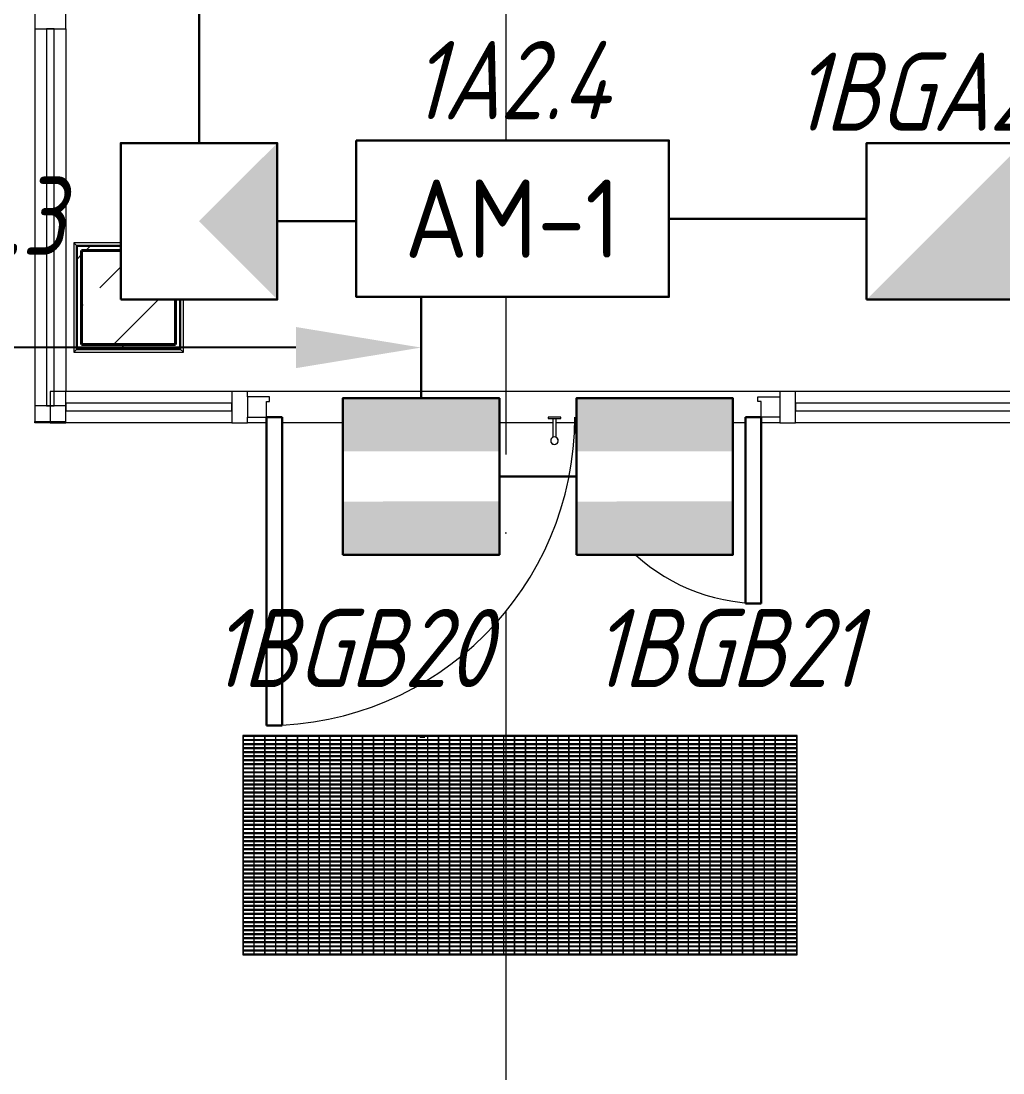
# Model space of a CAD drawing. Header units: millimetres. Extents: x -259793 to 1187961, y -549744 to 43070.
# Drawn here: x -34504 to -31368, y -26772 to -23410 of the extents above; entities that cross this region are included whole.
import ezdxf
from ezdxf import colors
from ezdxf.entities.mleader import LeaderData, LeaderLine
from ezdxf.enums import TextEntityAlignment as Align
from ezdxf.math import Vec2, Vec3

# ---------------------------------------------------------------- set-up
doc = ezdxf.new("R2010")
doc.units = ezdxf.units.MM
for name, pattern in [('ADSK_Линия сетки', [25, 20, -2.5, 0, -2.5]), ('ADSK_Невидимые', [5, 3, -2]), ('штриховаяX2', [1.5, 1, -0.5])]:
    doc.linetypes.add(name, pattern=pattern)
for name, color, linetype, lineweight in [('RC-Выноски', 7, 'Continuous', 0), ('RC-Извещатели_охранные', 5, 'Continuous', 30), ('RC-Прочее_оборудование', 5, 'Continuous', 30), ('Витраж', 7, 'Continuous', 9), ('Двери', 252, 'Continuous', 9), ('Лестницы', 252, 'Continuous', 9), ('Линии', 7, 'Continuous', 9), ('лс', 5, 'Continuous', 30), ('Несущие колонны', 252, 'Continuous', 18), ('Обобщенные модели', 252, 'Continuous', 18), ('Ограждение', 252, 'Continuous', 9), ('Оси', 252, 'Continuous', 9), ('Панели витража', 252, 'Continuous', 9), ('Стены наружные', 7, 'Continuous', 18)]:
    doc.layers.add(name, color=color, linetype=linetype, lineweight=lineweight)
doc.layers.add('RC-Позиционные_обозначения', color=7, linetype='Continuous')
doc.styles.add('ISOCPEUR', font='isocpeur.ttf', dxfattribs={"width": 0.9, "height": 350})
doc.styles.add('RubezhCAD', font='', dxfattribs={"oblique": 10})
doc.styles.get("Standard").update_dxf_attribs({"font": ''})
doc.styles.get('RubezhCAD').set_extended_font_data('GOST type A')
doc.styles.get('Standard').set_extended_font_data('GOST type B')

# ---------------------------------------------------------------- blocks, each defined once
blk = doc.blocks.new('RC-UGO-IOZ-02')
at = {"layer": 'RC-Извещатели_охранные'}
blk.add_attdef('PSTN', text='', height=2.5, dxfattribs=at).set_placement((0.977, 2.603), align=Align.BOTTOM_LEFT)
blk.add_wipeout([(2.5, -2.5), (2.5, 2.5), (-2.5, 2.5), (-2.5, -2.5)]).dxf.layer = 'RC-Извещатели_охранные'
blk.add_wipeout([(-2.5, -2.5), (-2.5, 2.5), (2.5, 2.5), (2.5, -2.5)]).dxf.layer = 'RC-Извещатели_охранные'
h = blk.add_hatch(color=256, dxfattribs=at)
h.dxf.hatch_style = 1
h.paths.add_polyline_path([(2.5, -2.5), (2.5, 2.5), (0, 0), (-2.5, -2.5)])
blk.add_lwpolyline([(-2.5, -2.5), (2.5, -2.5), (2.5, 2.5), (-2.5, 2.5)], close=True, dxfattribs=at)
blk = doc.blocks.new('RC-UGO-IOM-02')
at = {"layer": 'RC-Извещатели_охранные'}
blk.add_point((0, 0), dxfattribs=at)
blk.add_attdef('PSTN', text='', height=2.5, dxfattribs=at).set_placement((0.977, 2.603), align=Align.BOTTOM_LEFT)
blk.add_wipeout([(2.5, -2.5), (2.5, 2.5), (-2.5, 2.5), (-2.5, -2.5)]).dxf.layer = 'RC-Извещатели_охранные'
blk.add_wipeout([(-2.5, -2.5), (-2.5, 2.5), (2.5, 2.5), (2.5, -2.5)]).dxf.layer = 'RC-Извещатели_охранные'
h = blk.add_hatch(color=256, dxfattribs=at)
h.dxf.hatch_style = 1
h.paths.add_polyline_path([(2.5, 0.8), (2.5, 2.506), (-2.5, 2.499), (-2.5, 0.8)])
h = blk.add_hatch(color=256, dxfattribs=at)
h.dxf.hatch_style = 1
h.paths.add_polyline_path([(2.5, -2.5), (2.5, -0.794), (-2.5, -0.801), (-2.5, -2.5)])
blk.add_lwpolyline([(-2.5, -2.5), (2.5, -2.5), (2.5, 2.5), (-2.5, 2.5)], close=True, dxfattribs=at)
blk = doc.blocks.new('RC-UGO-AM-01')
at = {"layer": 'RC-Прочее_оборудование'}
blk.add_point((0, 0), dxfattribs=at)
blk.add_attdef('PSTN', text='', height=2.5, dxfattribs=at).set_placement((2.323, 2.403), align=Align.BOTTOM_LEFT)
blk.add_wipeout([(4.993, 2.499), (4.993, -2.499), (-4.993, -2.499), (-4.987, 2.499)]).dxf.layer = 'RC-Прочее_оборудование'
blk.add_wipeout([(-4.993, -2.499), (-4.993, 2.499), (4.993, 2.499), (4.993, -2.499)]).dxf.layer = 'RC-Прочее_оборудование'
blk.add_lwpolyline([(-4.993, 2.499), (4.993, 2.499), (4.993, -2.499), (-4.993, -2.499), (-4.993, 2.499)], close=True, dxfattribs=at)
blk.add_lwpolyline([(-4.993, 2.499), (-4.987, 2.499)], dxfattribs=at)
blk.add_lwpolyline([(-4.993, 2.499), (-4.987, 2.499)], dxfattribs=at)
at = {"layer": 'RC-Прочее_оборудование', "ltscale": 100, "style": 'ISOCPEUR', "width": 0.9}
blk.add_text('АМ-1', height=2.5, dxfattribs=at).set_placement((0, 0), align=Align.MIDDLE)
blk = doc.blocks.new('RC-UGO-IOPPA-01')
at = {"layer": 'RC-Извещатели_охранные'}
blk.add_attdef('PSTN', text='', height=2.5, dxfattribs=at).set_placement((0.977, 2.603), align=Align.BOTTOM_LEFT)
blk.add_wipeout([(2.5, -2.5), (2.5, 2.5), (-2.5, 2.5), (-2.5, -2.5)]).dxf.layer = 'RC-Извещатели_охранные'
blk.add_wipeout([(-2.5, -2.5), (-2.5, 2.5), (2.5, 2.5), (2.5, -2.5)]).dxf.layer = 'RC-Извещатели_охранные'
h = blk.add_hatch(color=256, dxfattribs=at)
h.dxf.hatch_style = 1
h.paths.add_polyline_path([(2.5, -2.5), (2.5, 2.5), (0, 0)])
blk.add_lwpolyline([(-2.5, -2.5), (2.5, -2.5), (2.5, 2.5), (-2.5, 2.5)], close=True, dxfattribs=at)
blk = doc.blocks.new('1 этаж')
at = {"layer": 'Несущие колонны', "lineweight": 9, "true_color": 0x636466}
h = blk.add_hatch(dxfattribs=at)
h.set_pattern_fill('FP_12', color=251, angle=180, style=0, pattern_type=2)
h.set_pattern_definition([(45, (-32119.82, 96), (-224.5064, 224.5064), []), (45, (-31895.32, 96), (-224.5064, 224.5064), [396.875, -79.375, 3.353, -76.022])])
h.paths.add_polyline_path([(-34010.8, -24443.7), (-34010.8, -24143.7), (-34310.8, -24143.7), (-34310.8, -24443.7)])
at = {"layer": 'Витраж', "color": 251, "lineweight": 18, "true_color": 0x636466, "extrusion": (0, 0, -1)}
for p, q in [((-34460.8, -23384.7), (-34460.8, -23434.7)), ((-34360.8, -23434.7), (-34360.8, -23384.7)), ((-34460.8, -23434.7), (-34360.8, -23434.7)), ((-33780.8, -24593.7), (-33830.8, -24593.7)), ((-33830.8, -24593.7), (-33830.8, -24693.7)), ((-33780.8, -24611.2), (-33780.8, -24593.7)), ((-32030.8, -24593.7), (-32080.8, -24593.7)), ((-32080.8, -24593.7), (-32080.8, -24611.2)), ((-32030.8, -24693.7), (-32030.8, -24593.7)), ((-33830.8, -24693.7), (-33780.8, -24693.7)), ((-33780.8, -24693.7), (-33780.8, -24676.2)), ((-32080.8, -24676.2), (-32080.8, -24693.7)), ((-32080.8, -24693.7), (-32030.8, -24693.7))]:
    blk.add_line(p, q, dxfattribs=at)
at = {"layer": 'Витраж', "color": 251, "true_color": 0x636466}
for p, q in [((-34460.8, -23434.7), (-34460.8, -24639.7)), ((-34360.8, -23434.7), (-34360.8, -24593.7)), ((-33830.8, -24593.7), (-34360.8, -24593.7)), ((-32080.8, -24593.7), (-33780.8, -24593.7)), ((-30990.8, -24593.7), (-32030.8, -24593.7)), ((-33830.8, -24693.7), (-34360.8, -24693.7)), ((-33720.8, -24693.7), (-33780.8, -24693.7)), ((-32805.5, -24693.7), (-33670.8, -24693.7)), ((-32190.8, -24693.7), (-32796.1, -24693.7)), ((-32080.8, -24693.7), (-32140.8, -24693.7)), ((-30990.8, -24693.7), (-32030.8, -24693.7))]:
    blk.add_line(p, q, dxfattribs=at)
at = {"layer": 'Витраж', "color": 251, "lineweight": 18, "true_color": 0x636466}
for p, q in [((-34360.8, -24593.7), (-34410.8, -24593.7)), ((-34410.8, -24593.7), (-34410.8, -24693.7)), ((-34360.8, -24693.7), (-34360.8, -24593.7)), ((-34360.8, -24639.7), (-34460.8, -24639.7)), ((-34460.8, -24639.7), (-34460.8, -24689.7)), ((-34360.8, -24689.7), (-34360.8, -24639.7)), ((-34460.8, -24689.7), (-34360.8, -24689.7)), ((-34410.8, -24693.7), (-34360.8, -24693.7))]:
    blk.add_line(p, q, dxfattribs=at)
at = {"layer": 'Двери', "color": 251, "true_color": 0x636466}
for p, q in [((-33780.8, -24611.2), (-33780.8, -24676.2)), ((-33710.8, -24611.2), (-33780.8, -24611.2)), ((-33720.8, -24676.2), (-33720.8, -24626.2)), ((-33720.8, -24626.2), (-33710.8, -24626.2)), ((-33710.8, -24626.2), (-33710.8, -24611.2)), ((-32150.8, -24611.2), (-32080.8, -24611.2)), ((-32150.8, -24626.2), (-32150.8, -24611.2)), ((-32140.8, -24626.2), (-32150.8, -24626.2)), ((-32140.8, -24676.2), (-32140.8, -24626.2)), ((-32080.8, -24611.2), (-32080.8, -24676.2)), ((-33780.8, -24676.2), (-33720.8, -24676.2)), ((-32820.8, -24676.2), (-32820.8, -24680.2)), ((-32820.8, -24676.2), (-32820.8, -24680.2)), ((-32820.1, -24676.2), (-32820.8, -24676.2)), ((-32780.8, -24676.2), (-32820.8, -24676.2)), ((-32820.1, -24676.2), (-32820.8, -24676.2)), ((-32820.1, -24676.2), (-32820.8, -24676.2)), ((-32820.8, -24680.2), (-32780.8, -24680.2)), ((-32820.8, -24680.2), (-32820.1, -24680.2)), ((-32820.8, -24680.2), (-32820.1, -24680.2)), ((-32820.8, -24680.2), (-32820.1, -24680.2)), ((-32805.8, -24680.2), (-32805.8, -24740.7)), ((-32795.8, -24740.6), (-32795.8, -24680.2)), ((-32780.8, -24676.2), (-32781.5, -24676.2)), ((-32780.8, -24676.2), (-32781.5, -24676.2)), ((-32780.8, -24676.2), (-32781.5, -24676.2)), ((-32781.5, -24680.2), (-32780.8, -24680.2)), ((-32781.5, -24680.2), (-32780.8, -24680.2)), ((-32781.5, -24680.2), (-32780.8, -24680.2)), ((-32780.8, -24680.2), (-32780.8, -24676.2)), ((-32780.8, -24680.2), (-32780.8, -24676.2)), ((-32080.8, -24676.2), (-32140.8, -24676.2))]:
    blk.add_line(p, q, dxfattribs=at)
at = {"layer": 'Двери', "color": 251, "lineweight": 30, "true_color": 0x636466}
for p, q in [((-33670.8, -24676.2), (-33720.8, -24676.2)), ((-33720.8, -24676.2), (-33720.8, -25661.2)), ((-33670.8, -25661.2), (-33670.8, -24676.2)), ((-32190.8, -25271.2), (-32190.8, -24676.2)), ((-32190.8, -24676.2), (-32140.8, -24676.2)), ((-32140.8, -24676.2), (-32140.8, -25271.2)), ((-32140.8, -25271.2), (-32190.8, -25271.2)), ((-33720.8, -25661.2), (-33670.8, -25661.2))]:
    blk.add_line(p, q, dxfattribs=at)
at = {"layer": 'Двери', "color": 251, "true_color": 0x636466}
for centre, radius, start, end in [((-33720.8, -24676.2), 985, 270, 0), ((-32140.8, -24676.2), 595, 180, 270), ((-32800.8, -24751.2), 12, 0, 180), ((-32800.8, -24751.2), 12, 150, 180), ((-32800.8, -24751.2), 12, 180, 0), ((-32800.8, -24751.2), 12, 210, 270), ((-32800.8, -24751.2), 12, 113.9342, 135), ((-32800.8, -24751.2), 12, 285, 345), ((-32800.8, -24751.2), 12, 60, 66.0658), ((-32800.8, -24751.2), 12, 0, 30)]:
    blk.add_arc(centre, radius, start, end, dxfattribs=at)
at = {"layer": 'Лестницы', "color": 251, "true_color": 0x636466}
for p, q in [((-34460.8, -24693.7), (-34460.8, -24689.7)), ((-34410.8, -24693.7), (-34460.8, -24693.7))]:
    blk.add_line(p, q, dxfattribs=at)
at = {"layer": 'Линии', "color": 251, "linetype": 'ADSK_Невидимые', "ltscale": 100, "true_color": 0x636466}
for p, q in [((-33230.6, -24778.2), (-33214.3, -24778.2)), ((-33230.6, -25698.2), (-33214.3, -25698.2))]:
    blk.add_line(p, q, dxfattribs=at)
at = {"layer": 'Несущие колонны', "color": 251, "lineweight": 40, "true_color": 0x636466}
for p, q in [((-34310.8, -24143.7), (-34310.8, -24443.7)), ((-34010.8, -24143.7), (-34310.8, -24143.7)), ((-34310.8, -24443.7), (-34310.8, -24143.7)), ((-34310.8, -24143.7), (-34010.8, -24143.7)), ((-34010.8, -24443.7), (-34010.8, -24143.7)), ((-34010.8, -24143.7), (-34010.8, -24443.7)), ((-34310.8, -24443.7), (-34010.8, -24443.7)), ((-34010.8, -24443.7), (-34310.8, -24443.7))]:
    blk.add_line(p, q, dxfattribs=at)
at = {"layer": 'Обобщенные модели', "color": 251, "lineweight": 9, "true_color": 0x636466}
for p, q in [((-33794.1, -25693.7), (-33795.8, -25693.7)), ((-33795.8, -25693.7), (-33795.8, -26393.7)), ((-32025.8, -25693.7), (-33795.8, -25693.7)), ((-33795.8, -25693.7), (-33795.8, -25695.7)), ((-33795.8, -25695.7), (-32025.8, -25695.7)), ((-32025.8, -25706.7), (-33795.8, -25706.7)), ((-33795.8, -25706.7), (-33795.8, -25708.6)), ((-33795.8, -25708.6), (-32025.8, -25708.6)), ((-33794.1, -26393.7), (-33794.1, -25693.7)), ((-33759.5, -25693.7), (-33761.1, -25693.7)), ((-33761.1, -25693.7), (-33761.1, -26393.7)), ((-33759.5, -26393.7), (-33759.5, -25693.7)), ((-33724.8, -25693.7), (-33726.5, -25693.7)), ((-33726.5, -25693.7), (-33726.5, -26393.7)), ((-33724.8, -26393.7), (-33724.8, -25693.7)), ((-33690.1, -25693.7), (-33691.8, -25693.7)), ((-33691.8, -25693.7), (-33691.8, -26393.7)), ((-33690.1, -26393.7), (-33690.1, -25693.7)), ((-33655.4, -25693.7), (-33657.1, -25693.7)), ((-33657.1, -25693.7), (-33657.1, -26393.7)), ((-33655.4, -26393.7), (-33655.4, -25693.7)), ((-33620.8, -25693.7), (-33622.4, -25693.7)), ((-33622.4, -25693.7), (-33622.4, -26393.7)), ((-33620.8, -26393.7), (-33620.8, -25693.7)), ((-33586.1, -25693.7), (-33587.8, -25693.7)), ((-33587.8, -25693.7), (-33587.8, -26393.7)), ((-33586.1, -26393.7), (-33586.1, -25693.7)), ((-33551.4, -25693.7), (-33553.1, -25693.7)), ((-33553.1, -25693.7), (-33553.1, -26393.7)), ((-33551.4, -26393.7), (-33551.4, -25693.7)), ((-33516.7, -25693.7), (-33518.4, -25693.7)), ((-33518.4, -25693.7), (-33518.4, -26393.7)), ((-33516.7, -26393.7), (-33516.7, -25693.7)), ((-33482.1, -25693.7), (-33483.7, -25693.7)), ((-33483.7, -25693.7), (-33483.7, -26393.7)), ((-33482.1, -26393.7), (-33482.1, -25693.7)), ((-33447.4, -25693.7), (-33449.1, -25693.7)), ((-33449.1, -25693.7), (-33449.1, -26393.7)), ((-33447.4, -26393.7), (-33447.4, -25693.7)), ((-33412.7, -25693.7), (-33414.4, -25693.7)), ((-33414.4, -25693.7), (-33414.4, -26393.7)), ((-33412.7, -26393.7), (-33412.7, -25693.7)), ((-33378.1, -25693.7), (-33379.7, -25693.7)), ((-33379.7, -25693.7), (-33379.7, -26393.7)), ((-33378.1, -26393.7), (-33378.1, -25693.7)), ((-33343.4, -25693.7), (-33345.1, -25693.7)), ((-33345.1, -25693.7), (-33345.1, -26393.7)), ((-33343.4, -26393.7), (-33343.4, -25693.7)), ((-33308.7, -25693.7), (-33310.4, -25693.7)), ((-33310.4, -25693.7), (-33310.4, -26393.7)), ((-33308.7, -26393.7), (-33308.7, -25693.7)), ((-33274, -25693.7), (-33275.7, -25693.7)), ((-33275.7, -25693.7), (-33275.7, -26393.7)), ((-33274, -26393.7), (-33274, -25693.7)), ((-33239.4, -25693.7), (-33241, -25693.7)), ((-33241, -25693.7), (-33241, -26393.7)), ((-33239.4, -26393.7), (-33239.4, -25693.7)), ((-33204.7, -25693.7), (-33206.4, -25693.7)), ((-33206.4, -25693.7), (-33206.4, -26393.7)), ((-33204.7, -26393.7), (-33204.7, -25693.7)), ((-33170, -25693.7), (-33171.7, -25693.7)), ((-33171.7, -25693.7), (-33171.7, -26393.7)), ((-33170, -26393.7), (-33170, -25693.7)), ((-33135.3, -25693.7), (-33137, -25693.7)), ((-33137, -25693.7), (-33137, -26393.7)), ((-33135.3, -26393.7), (-33135.3, -25693.7)), ((-33100.7, -25693.7), (-33102.3, -25693.7)), ((-33102.3, -25693.7), (-33102.3, -26393.7)), ((-33100.7, -26393.7), (-33100.7, -25693.7)), ((-33066, -25693.7), (-33067.7, -25693.7)), ((-33067.7, -25693.7), (-33067.7, -26393.7)), ((-33066, -26393.7), (-33066, -25693.7)), ((-33031.3, -25693.7), (-33033, -25693.7)), ((-33033, -25693.7), (-33033, -26393.7)), ((-33031.3, -26393.7), (-33031.3, -25693.7)), ((-32996.6, -25693.7), (-32998.3, -25693.7)), ((-32998.3, -25693.7), (-32998.3, -26393.7)), ((-32996.6, -26393.7), (-32996.6, -25693.7)), ((-32962, -25693.7), (-32963.6, -25693.7)), ((-32963.6, -25693.7), (-32963.6, -26393.7)), ((-32962, -26393.7), (-32962, -25693.7)), ((-32927.3, -25693.7), (-32929, -25693.7)), ((-32929, -25693.7), (-32929, -26393.7)), ((-32927.3, -26393.7), (-32927.3, -25693.7)), ((-32892.6, -25693.7), (-32894.3, -25693.7)), ((-32894.3, -25693.7), (-32894.3, -26393.7)), ((-32892.6, -26393.7), (-32892.6, -25693.7)), ((-32858, -25693.7), (-32859.6, -25693.7)), ((-32859.6, -25693.7), (-32859.6, -26393.7)), ((-32858, -26393.7), (-32858, -25693.7)), ((-32823.3, -25693.7), (-32825, -25693.7)), ((-32825, -25693.7), (-32825, -26393.7)), ((-32823.3, -26393.7), (-32823.3, -25693.7)), ((-32788.6, -25693.7), (-32790.3, -25693.7)), ((-32790.3, -25693.7), (-32790.3, -26393.7)), ((-32788.6, -26393.7), (-32788.6, -25693.7)), ((-32753.9, -25693.7), (-32755.6, -25693.7)), ((-32755.6, -25693.7), (-32755.6, -26393.7)), ((-32753.9, -26393.7), (-32753.9, -25693.7)), ((-32719.3, -25693.7), (-32720.9, -25693.7)), ((-32720.9, -25693.7), (-32720.9, -26393.7)), ((-32719.3, -26393.7), (-32719.3, -25693.7)), ((-32684.6, -25693.7), (-32686.3, -25693.7)), ((-32686.3, -25693.7), (-32686.3, -26393.7)), ((-32684.6, -26393.7), (-32684.6, -25693.7)), ((-32649.9, -25693.7), (-32651.6, -25693.7)), ((-32651.6, -25693.7), (-32651.6, -26393.7)), ((-32649.9, -26393.7), (-32649.9, -25693.7)), ((-32615.2, -25693.7), (-32616.9, -25693.7)), ((-32616.9, -25693.7), (-32616.9, -26393.7)), ((-32615.2, -26393.7), (-32615.2, -25693.7)), ((-32580.6, -25693.7), (-32582.2, -25693.7)), ((-32582.2, -25693.7), (-32582.2, -26393.7)), ((-32580.6, -26393.7), (-32580.6, -25693.7)), ((-32545.9, -25693.7), (-32547.6, -25693.7)), ((-32547.6, -25693.7), (-32547.6, -26393.7)), ((-32545.9, -26393.7), (-32545.9, -25693.7)), ((-32511.2, -25693.7), (-32512.9, -25693.7)), ((-32512.9, -25693.7), (-32512.9, -26393.7)), ((-32511.2, -26393.7), (-32511.2, -25693.7)), ((-32476.6, -25693.7), (-32478.2, -25693.7)), ((-32478.2, -25693.7), (-32478.2, -26393.7)), ((-32476.6, -26393.7), (-32476.6, -25693.7)), ((-32441.9, -25693.7), (-32443.6, -25693.7)), ((-32443.6, -25693.7), (-32443.6, -26393.7)), ((-32441.9, -26393.7), (-32441.9, -25693.7)), ((-32407.2, -25693.7), (-32408.9, -25693.7)), ((-32408.9, -25693.7), (-32408.9, -26393.7)), ((-32407.2, -26393.7), (-32407.2, -25693.7)), ((-32372.5, -25693.7), (-32374.2, -25693.7)), ((-32374.2, -25693.7), (-32374.2, -26393.7)), ((-32372.5, -26393.7), (-32372.5, -25693.7)), ((-32337.9, -25693.7), (-32339.5, -25693.7)), ((-32339.5, -25693.7), (-32339.5, -26393.7)), ((-32337.9, -26393.7), (-32337.9, -25693.7)), ((-32303.2, -25693.7), (-32304.9, -25693.7)), ((-32304.9, -25693.7), (-32304.9, -26393.7)), ((-32303.2, -26393.7), (-32303.2, -25693.7)), ((-32268.5, -25693.7), (-32270.2, -25693.7)), ((-32270.2, -25693.7), (-32270.2, -26393.7)), ((-32268.5, -26393.7), (-32268.5, -25693.7)), ((-32233.8, -25693.7), (-32235.5, -25693.7)), ((-32235.5, -25693.7), (-32235.5, -26393.7)), ((-32233.8, -26393.7), (-32233.8, -25693.7)), ((-32199.2, -25693.7), (-32200.8, -25693.7)), ((-32200.8, -25693.7), (-32200.8, -26393.7)), ((-32199.2, -26393.7), (-32199.2, -25693.7)), ((-32164.5, -25693.7), (-32166.2, -25693.7)), ((-32166.2, -25693.7), (-32166.2, -26393.7)), ((-32164.5, -26393.7), (-32164.5, -25693.7)), ((-32129.8, -25693.7), (-32131.5, -25693.7)), ((-32131.5, -25693.7), (-32131.5, -26393.7)), ((-32129.8, -26393.7), (-32129.8, -25693.7)), ((-32095.1, -25693.7), (-32096.8, -25693.7)), ((-32096.8, -25693.7), (-32096.8, -26393.7)), ((-32095.1, -26393.7), (-32095.1, -25693.7)), ((-32060.5, -25693.7), (-32062.1, -25693.7)), ((-32062.1, -25693.7), (-32062.1, -26393.7)), ((-32060.5, -26393.7), (-32060.5, -25693.7)), ((-32025.8, -25693.7), (-32027.5, -25693.7)), ((-32027.5, -25693.7), (-32027.5, -26393.7)), ((-32025.8, -26393.7), (-32025.8, -25693.7)), ((-32025.8, -25695.7), (-32025.8, -25693.7)), ((-32025.8, -25708.6), (-32025.8, -25706.7)), ((-32025.8, -25719.6), (-33795.8, -25719.6)), ((-33795.8, -25719.6), (-33795.8, -25721.5)), ((-33795.8, -25721.5), (-32025.8, -25721.5)), ((-32025.8, -25732.5), (-33795.8, -25732.5)), ((-33795.8, -25732.5), (-33795.8, -25734.4)), ((-33795.8, -25734.4), (-32025.8, -25734.4)), ((-32025.8, -25745.4), (-33795.8, -25745.4)), ((-33795.8, -25745.4), (-33795.8, -25747.4)), ((-33795.8, -25747.4), (-32025.8, -25747.4)), ((-32025.8, -25721.5), (-32025.8, -25719.6)), ((-32025.8, -25734.4), (-32025.8, -25732.5)), ((-32025.8, -25747.4), (-32025.8, -25745.4)), ((-32025.8, -25758.4), (-33795.8, -25758.4)), ((-33795.8, -25758.4), (-33795.8, -25760.3)), ((-33795.8, -25760.3), (-32025.8, -25760.3)), ((-32025.8, -25771.3), (-33795.8, -25771.3)), ((-33795.8, -25771.3), (-33795.8, -25773.2)), ((-33795.8, -25773.2), (-32025.8, -25773.2)), ((-32025.8, -25760.3), (-32025.8, -25758.4)), ((-32025.8, -25773.2), (-32025.8, -25771.3)), ((-32025.8, -25784.2), (-33795.8, -25784.2)), ((-33795.8, -25784.2), (-33795.8, -25786.1)), ((-33795.8, -25786.1), (-32025.8, -25786.1)), ((-32025.8, -25797.1), (-33795.8, -25797.1)), ((-33795.8, -25797.1), (-33795.8, -25799.1)), ((-33795.8, -25799.1), (-32025.8, -25799.1)), ((-32025.8, -25810.1), (-33795.8, -25810.1)), ((-33795.8, -25810.1), (-33795.8, -25812)), ((-33795.8, -25812), (-32025.8, -25812)), ((-32025.8, -25786.1), (-32025.8, -25784.2)), ((-32025.8, -25799.1), (-32025.8, -25797.1)), ((-32025.8, -25812), (-32025.8, -25810.1)), ((-32025.8, -25823), (-33795.8, -25823)), ((-33795.8, -25823), (-33795.8, -25824.9)), ((-33795.8, -25824.9), (-32025.8, -25824.9)), ((-32025.8, -25835.9), (-33795.8, -25835.9)), ((-33795.8, -25835.9), (-33795.8, -25837.9)), ((-33795.8, -25837.9), (-32025.8, -25837.9)), ((-32025.8, -25824.9), (-32025.8, -25823)), ((-32025.8, -25837.9), (-32025.8, -25835.9)), ((-32025.8, -25848.9), (-33795.8, -25848.9)), ((-33795.8, -25848.9), (-33795.8, -25850.8)), ((-33795.8, -25850.8), (-32025.8, -25850.8)), ((-32025.8, -25861.8), (-33795.8, -25861.8)), ((-33795.8, -25861.8), (-33795.8, -25863.7)), ((-33795.8, -25863.7), (-32025.8, -25863.7)), ((-32025.8, -25874.7), (-33795.8, -25874.7)), ((-33795.8, -25874.7), (-33795.8, -25876.6)), ((-33795.8, -25876.6), (-32025.8, -25876.6)), ((-32025.8, -25850.8), (-32025.8, -25848.9)), ((-32025.8, -25863.7), (-32025.8, -25861.8)), ((-32025.8, -25876.6), (-32025.8, -25874.7)), ((-32025.8, -25887.6), (-33795.8, -25887.6)), ((-33795.8, -25887.6), (-33795.8, -25889.6)), ((-33795.8, -25889.6), (-32025.8, -25889.6)), ((-32025.8, -25900.6), (-33795.8, -25900.6)), ((-33795.8, -25900.6), (-33795.8, -25902.5)), ((-33795.8, -25902.5), (-32025.8, -25902.5)), ((-32025.8, -25913.5), (-33795.8, -25913.5)), ((-33795.8, -25913.5), (-33795.8, -25915.4)), ((-33795.8, -25915.4), (-32025.8, -25915.4)), ((-32025.8, -25889.6), (-32025.8, -25887.6)), ((-32025.8, -25902.5), (-32025.8, -25900.6)), ((-32025.8, -25915.4), (-32025.8, -25913.5)), ((-32025.8, -25926.4), (-33795.8, -25926.4)), ((-33795.8, -25926.4), (-33795.8, -25928.3)), ((-33795.8, -25928.3), (-32025.8, -25928.3)), ((-32025.8, -25939.3), (-33795.8, -25939.3)), ((-33795.8, -25939.3), (-33795.8, -25941.3)), ((-33795.8, -25941.3), (-32025.8, -25941.3)), ((-32025.8, -25928.3), (-32025.8, -25926.4)), ((-32025.8, -25941.3), (-32025.8, -25939.3)), ((-32025.8, -25952.3), (-33795.8, -25952.3)), ((-33795.8, -25952.3), (-33795.8, -25954.2)), ((-33795.8, -25954.2), (-32025.8, -25954.2)), ((-32025.8, -25965.2), (-33795.8, -25965.2)), ((-33795.8, -25965.2), (-33795.8, -25967.1)), ((-33795.8, -25967.1), (-32025.8, -25967.1)), ((-32025.8, -25978.1), (-33795.8, -25978.1)), ((-33795.8, -25978.1), (-33795.8, -25980.1)), ((-33795.8, -25980.1), (-32025.8, -25980.1)), ((-32025.8, -25954.2), (-32025.8, -25952.3)), ((-32025.8, -25967.1), (-32025.8, -25965.2)), ((-32025.8, -25980.1), (-32025.8, -25978.1)), ((-32025.8, -25991.1), (-33795.8, -25991.1)), ((-33795.8, -25991.1), (-33795.8, -25993)), ((-33795.8, -25993), (-32025.8, -25993)), ((-32025.8, -26004), (-33795.8, -26004)), ((-33795.8, -26004), (-33795.8, -26005.9)), ((-33795.8, -26005.9), (-32025.8, -26005.9)), ((-32025.8, -25993), (-32025.8, -25991.1)), ((-32025.8, -26005.9), (-32025.8, -26004)), ((-32025.8, -26016.9), (-33795.8, -26016.9)), ((-33795.8, -26016.9), (-33795.8, -26018.8)), ((-33795.8, -26018.8), (-32025.8, -26018.8)), ((-32025.8, -26029.8), (-33795.8, -26029.8)), ((-33795.8, -26029.8), (-33795.8, -26031.8)), ((-33795.8, -26031.8), (-32025.8, -26031.8)), ((-32025.8, -26042.8), (-33795.8, -26042.8)), ((-33795.8, -26042.8), (-33795.8, -26044.7)), ((-33795.8, -26044.7), (-32025.8, -26044.7)), ((-32025.8, -26018.8), (-32025.8, -26016.9)), ((-32025.8, -26031.8), (-32025.8, -26029.8)), ((-32025.8, -26044.7), (-32025.8, -26042.8)), ((-32025.8, -26055.7), (-33795.8, -26055.7)), ((-33795.8, -26055.7), (-33795.8, -26057.6)), ((-33795.8, -26057.6), (-32025.8, -26057.6)), ((-32025.8, -26068.6), (-33795.8, -26068.6)), ((-33795.8, -26068.6), (-33795.8, -26070.5)), ((-33795.8, -26070.5), (-32025.8, -26070.5)), ((-32025.8, -26081.5), (-33795.8, -26081.5)), ((-33795.8, -26081.5), (-33795.8, -26083.5)), ((-33795.8, -26083.5), (-32025.8, -26083.5)), ((-32025.8, -26057.6), (-32025.8, -26055.7)), ((-32025.8, -26070.5), (-32025.8, -26068.6)), ((-32025.8, -26083.5), (-32025.8, -26081.5)), ((-32025.8, -26094.5), (-33795.8, -26094.5)), ((-33795.8, -26094.5), (-33795.8, -26096.4)), ((-33795.8, -26096.4), (-32025.8, -26096.4)), ((-32025.8, -26107.4), (-33795.8, -26107.4)), ((-33795.8, -26107.4), (-33795.8, -26109.3)), ((-33795.8, -26109.3), (-32025.8, -26109.3)), ((-32025.8, -26096.4), (-32025.8, -26094.5)), ((-32025.8, -26109.3), (-32025.8, -26107.4)), ((-32025.8, -26120.3), (-33795.8, -26120.3)), ((-33795.8, -26120.3), (-33795.8, -26122.3)), ((-33795.8, -26122.3), (-32025.8, -26122.3)), ((-32025.8, -26133.3), (-33795.8, -26133.3)), ((-33795.8, -26133.3), (-33795.8, -26135.2)), ((-33795.8, -26135.2), (-32025.8, -26135.2)), ((-32025.8, -26146.2), (-33795.8, -26146.2)), ((-33795.8, -26146.2), (-33795.8, -26148.1)), ((-33795.8, -26148.1), (-32025.8, -26148.1)), ((-32025.8, -26122.3), (-32025.8, -26120.3)), ((-32025.8, -26135.2), (-32025.8, -26133.3)), ((-32025.8, -26148.1), (-32025.8, -26146.2)), ((-32025.8, -26159.1), (-33795.8, -26159.1)), ((-33795.8, -26159.1), (-33795.8, -26161)), ((-33795.8, -26161), (-32025.8, -26161)), ((-32025.8, -26172), (-33795.8, -26172)), ((-33795.8, -26172), (-33795.8, -26174)), ((-33795.8, -26174), (-32025.8, -26174)), ((-32025.8, -26161), (-32025.8, -26159.1)), ((-32025.8, -26174), (-32025.8, -26172)), ((-32025.8, -26185), (-33795.8, -26185)), ((-33795.8, -26185), (-33795.8, -26186.9)), ((-33795.8, -26186.9), (-32025.8, -26186.9)), ((-32025.8, -26197.9), (-33795.8, -26197.9)), ((-33795.8, -26197.9), (-33795.8, -26199.8)), ((-33795.8, -26199.8), (-32025.8, -26199.8)), ((-32025.8, -26210.8), (-33795.8, -26210.8)), ((-33795.8, -26210.8), (-33795.8, -26212.7)), ((-33795.8, -26212.7), (-32025.8, -26212.7)), ((-32025.8, -26186.9), (-32025.8, -26185)), ((-32025.8, -26199.8), (-32025.8, -26197.9)), ((-32025.8, -26212.7), (-32025.8, -26210.8)), ((-32025.8, -26223.7), (-33795.8, -26223.7)), ((-33795.8, -26223.7), (-33795.8, -26225.7)), ((-33795.8, -26225.7), (-32025.8, -26225.7)), ((-32025.8, -26236.7), (-33795.8, -26236.7)), ((-33795.8, -26236.7), (-33795.8, -26238.6)), ((-33795.8, -26238.6), (-32025.8, -26238.6)), ((-32025.8, -26249.6), (-33795.8, -26249.6)), ((-33795.8, -26249.6), (-33795.8, -26251.5)), ((-33795.8, -26251.5), (-32025.8, -26251.5)), ((-32025.8, -26225.7), (-32025.8, -26223.7)), ((-32025.8, -26238.6), (-32025.8, -26236.7)), ((-32025.8, -26251.5), (-32025.8, -26249.6)), ((-32025.8, -26262.5), (-33795.8, -26262.5)), ((-33795.8, -26262.5), (-33795.8, -26264.5)), ((-33795.8, -26264.5), (-32025.8, -26264.5)), ((-32025.8, -26275.5), (-33795.8, -26275.5)), ((-33795.8, -26275.5), (-33795.8, -26277.4)), ((-33795.8, -26277.4), (-32025.8, -26277.4)), ((-32025.8, -26264.5), (-32025.8, -26262.5)), ((-32025.8, -26277.4), (-32025.8, -26275.5)), ((-32025.8, -26288.4), (-33795.8, -26288.4)), ((-33795.8, -26288.4), (-33795.8, -26290.3)), ((-33795.8, -26290.3), (-32025.8, -26290.3)), ((-32025.8, -26301.3), (-33795.8, -26301.3)), ((-33795.8, -26301.3), (-33795.8, -26303.2)), ((-33795.8, -26303.2), (-32025.8, -26303.2)), ((-32025.8, -26314.2), (-33795.8, -26314.2)), ((-33795.8, -26314.2), (-33795.8, -26316.2)), ((-33795.8, -26316.2), (-32025.8, -26316.2)), ((-32025.8, -26290.3), (-32025.8, -26288.4)), ((-32025.8, -26303.2), (-32025.8, -26301.3)), ((-32025.8, -26316.2), (-32025.8, -26314.2)), ((-32025.8, -26327.2), (-33795.8, -26327.2)), ((-33795.8, -26327.2), (-33795.8, -26329.1)), ((-33795.8, -26329.1), (-32025.8, -26329.1)), ((-32025.8, -26340.1), (-33795.8, -26340.1)), ((-33795.8, -26340.1), (-33795.8, -26342)), ((-33795.8, -26342), (-32025.8, -26342)), ((-32025.8, -26329.1), (-32025.8, -26327.2)), ((-32025.8, -26342), (-32025.8, -26340.1)), ((-32025.8, -26353), (-33795.8, -26353)), ((-33795.8, -26353), (-33795.8, -26354.9)), ((-33795.8, -26354.9), (-32025.8, -26354.9)), ((-32025.8, -26365.9), (-33795.8, -26365.9)), ((-33795.8, -26365.9), (-33795.8, -26367.9)), ((-33795.8, -26367.9), (-32025.8, -26367.9)), ((-32025.8, -26378.9), (-33795.8, -26378.9)), ((-33795.8, -26378.9), (-33795.8, -26380.8)), ((-33795.8, -26380.8), (-32025.8, -26380.8)), ((-32025.8, -26354.9), (-32025.8, -26353)), ((-32025.8, -26367.9), (-32025.8, -26365.9)), ((-32025.8, -26380.8), (-32025.8, -26378.9)), ((-32025.8, -26391.8), (-33795.8, -26391.8)), ((-33795.8, -26391.8), (-33795.8, -26393.7)), ((-33795.8, -26393.7), (-32025.8, -26393.7)), ((-33795.8, -26393.7), (-33794.1, -26393.7)), ((-33761.1, -26393.7), (-33759.5, -26393.7)), ((-33726.5, -26393.7), (-33724.8, -26393.7)), ((-33691.8, -26393.7), (-33690.1, -26393.7)), ((-33657.1, -26393.7), (-33655.4, -26393.7)), ((-33622.4, -26393.7), (-33620.8, -26393.7)), ((-33587.8, -26393.7), (-33586.1, -26393.7)), ((-33553.1, -26393.7), (-33551.4, -26393.7)), ((-33518.4, -26393.7), (-33516.7, -26393.7)), ((-33483.7, -26393.7), (-33482.1, -26393.7)), ((-33449.1, -26393.7), (-33447.4, -26393.7)), ((-33414.4, -26393.7), (-33412.7, -26393.7)), ((-33379.7, -26393.7), (-33378.1, -26393.7)), ((-33345.1, -26393.7), (-33343.4, -26393.7)), ((-33310.4, -26393.7), (-33308.7, -26393.7)), ((-33275.7, -26393.7), (-33274, -26393.7)), ((-33241, -26393.7), (-33239.4, -26393.7)), ((-33206.4, -26393.7), (-33204.7, -26393.7)), ((-33171.7, -26393.7), (-33170, -26393.7)), ((-33137, -26393.7), (-33135.3, -26393.7)), ((-33102.3, -26393.7), (-33100.7, -26393.7)), ((-33067.7, -26393.7), (-33066, -26393.7)), ((-33033, -26393.7), (-33031.3, -26393.7)), ((-32998.3, -26393.7), (-32996.6, -26393.7)), ((-32963.6, -26393.7), (-32962, -26393.7)), ((-32929, -26393.7), (-32927.3, -26393.7)), ((-32894.3, -26393.7), (-32892.6, -26393.7)), ((-32859.6, -26393.7), (-32858, -26393.7)), ((-32825, -26393.7), (-32823.3, -26393.7)), ((-32790.3, -26393.7), (-32788.6, -26393.7)), ((-32755.6, -26393.7), (-32753.9, -26393.7)), ((-32720.9, -26393.7), (-32719.3, -26393.7)), ((-32686.3, -26393.7), (-32684.6, -26393.7)), ((-32651.6, -26393.7), (-32649.9, -26393.7)), ((-32616.9, -26393.7), (-32615.2, -26393.7)), ((-32582.2, -26393.7), (-32580.6, -26393.7)), ((-32547.6, -26393.7), (-32545.9, -26393.7)), ((-32512.9, -26393.7), (-32511.2, -26393.7)), ((-32478.2, -26393.7), (-32476.6, -26393.7)), ((-32443.6, -26393.7), (-32441.9, -26393.7)), ((-32408.9, -26393.7), (-32407.2, -26393.7)), ((-32374.2, -26393.7), (-32372.5, -26393.7)), ((-32339.5, -26393.7), (-32337.9, -26393.7)), ((-32304.9, -26393.7), (-32303.2, -26393.7)), ((-32270.2, -26393.7), (-32268.5, -26393.7)), ((-32235.5, -26393.7), (-32233.8, -26393.7)), ((-32200.8, -26393.7), (-32199.2, -26393.7)), ((-32166.2, -26393.7), (-32164.5, -26393.7)), ((-32131.5, -26393.7), (-32129.8, -26393.7)), ((-32096.8, -26393.7), (-32095.1, -26393.7)), ((-32062.1, -26393.7), (-32060.5, -26393.7)), ((-32027.5, -26393.7), (-32025.8, -26393.7)), ((-32025.8, -26393.7), (-32025.8, -26391.8))]:
    blk.add_line(p, q, dxfattribs=at)
at = {"layer": 'Ограждение', "color": 251, "true_color": 0x636466}
for p, q in [((-34335.8, -24118.7), (-34335.8, -24468.7)), ((-33985.8, -24118.7), (-34335.8, -24118.7)), ((-34325.8, -24128.7), (-34335.8, -24118.7)), ((-33985.8, -24118.7), (-33995.8, -24128.7)), ((-33985.8, -24468.7), (-33985.8, -24118.7)), ((-34335.8, -24468.7), (-34325.8, -24458.7)), ((-34335.8, -24468.7), (-33985.8, -24468.7)), ((-33985.8, -24468.7), (-33995.8, -24458.7))]:
    blk.add_line(p, q, dxfattribs=at)
at = {"layer": 'Оси', "color": 251, "linetype": 'ADSK_Линия сетки', "ltscale": 100, "true_color": 0x636466}
blk.add_line((-32955.8, 32206.9), (-32955.8, -33769.9), dxfattribs=at)
at = {"layer": 'Панели витража', "color": 251, "lineweight": 18, "true_color": 0x636466}
for p, q in [((-34398.3, -23434.7), (-34423.3, -23434.7)), ((-34423.3, -23434.7), (-34423.3, -24639.7)), ((-34398.3, -24639.7), (-34398.3, -23434.7)), ((-33830.8, -24631.2), (-34360.8, -24631.2)), ((-34360.8, -24631.2), (-34360.8, -24656.2)), ((-33830.8, -24656.2), (-33830.8, -24631.2)), ((-30990.8, -24631.2), (-32030.8, -24631.2)), ((-32030.8, -24631.2), (-32030.8, -24656.2)), ((-34423.3, -24639.7), (-34398.3, -24639.7)), ((-34360.8, -24656.2), (-33830.8, -24656.2)), ((-32030.8, -24656.2), (-30990.8, -24656.2))]:
    blk.add_line(p, q, dxfattribs=at)
at = {"layer": 'Стены наружные', "color": 251, "lineweight": 30, "true_color": 0x636466}
for p, q in [((-33995.8, -24128.7), (-34325.8, -24128.7)), ((-34325.8, -24128.7), (-34325.8, -24458.7)), ((-33995.8, -24458.7), (-33995.8, -24128.7)), ((-34325.8, -24458.7), (-33995.8, -24458.7))]:
    blk.add_line(p, q, dxfattribs=at)
at = {"layer": 'Стены наружные', "color": 251, "linetype": 'Continuous', "lineweight": 9, "true_color": 0x636466}
for p, q in [((-34297.8, -24143.7), (-34282.8, -24128.7)), ((-34325.8, -24171.7), (-34310.8, -24156.7)), ((-34010.8, -24281), (-33995.8, -24266)), ((-34188.6, -24458.7), (-34173.6, -24443.7))]:
    blk.add_line(p, q, dxfattribs=at)

msp = doc.modelspace()

# ---------------------------------------------------------------- linework, layer by layer
at = {"layer": 'лс'}
msp.add_lwpolyline([(-33935.92047, -23800.09214), (-33935.92047, -23191.12384)], dxfattribs=at)

# ---------------------------------------------------------------- block references
msp.add_blockref('1 этаж', (0, 0))

# ---------------------------------------------------------------- next in the draw order: block references
at = {"layer": 'RC-Извещатели_охранные', "color": 1, "ltscale": 0.01}
ref = msp.add_blockref('RC-UGO-IOZ-02', (-31553.93522, -24050.09214), dxfattribs=dict(at, xscale=100, yscale=100, zscale=100))
ref.add_attrib('PSTN', '1BGA2.5', dxfattribs={"layer": 'RC-Позиционные_обозначения', "height": 250, "style": 'RubezhCAD', "oblique": 15}).set_placement((-31553.93522, -23835.9618), align=Align.BOTTOM_CENTER)
ref = msp.add_blockref('RC-UGO-IOM-02', (-33226.63336, -24865.58864), dxfattribs=dict(at, xscale=100, yscale=100, zscale=100))
ref.add_attrib('PSTN', '1BGB20', dxfattribs={"layer": 'RC-Позиционные_обозначения', "height": 250, "style": 'RubezhCAD', "oblique": 15}).set_placement((-33452.16016, -25613.72128), align=Align.BOTTOM_CENTER)
ref = msp.add_blockref('RC-UGO-IOM-02', (-32480.70592, -24865.58864), dxfattribs=dict(at, xscale=100, yscale=100, zscale=100))
ref.add_attrib('PSTN', '1BGB21', dxfattribs={"layer": 'RC-Позиционные_обозначения', "height": 250, "style": 'RubezhCAD', "oblique": 15}).set_placement((-32254.47614, -25613.72128), align=Align.BOTTOM_CENTER)
at = {"layer": 'RC-Прочее_оборудование', "color": 1, "ltscale": 0.01}
ref = msp.add_blockref('RC-UGO-AM-01', (-32934.49451, -24041.79854), dxfattribs=dict(at, xscale=100, yscale=100, zscale=100))
ref.add_attrib('PSTN', '1A2.4', (-33257.76725, -23724.03157), dxfattribs={"layer": 'RC-Позиционные_обозначения', "height": 250, "style": 'RubezhCAD', "oblique": 15})

# ---------------------------------------------------------------- next in the draw order: linework, layer by layer
at = {"layer": 'лс', "linetype": 'штриховаяX2', "ltscale": 2}
for p, q in [((-33226.63336, -24615.58864), (-33226.63336, -24291.73105)), ((-32976.63336, -24865.58864), (-32730.70592, -24865.58864))]:
    msp.add_line(p, q, dxfattribs=at)
at = {"layer": 'лс'}
msp.add_lwpolyline([(-32435.20936, -24041.79854), (-31803.93522, -24041.79854)], dxfattribs=at)

# ---------------------------------------------------------------- next in the draw order: leaders
at = {"layer": 'RC-Выноски', "ltscale": 0.01}
ml = msp.add_multileader_mtext('Standard', dxfattribs=at)
ml.set_content('ШС1.12', color=256, style='RubezhCAD')
ml.set_leader_properties()
ml.build(insert=Vec2(0, 0))
ml.multileader.update_dxf_attribs({"has_text_frame": 1, "text_left_attachment_type": 6, "text_right_attachment_type": 6, "dogleg_length": 2, "arrow_head_size": 400, "scale": 100})
ctx = ml.context
ctx.base_point, ctx.scale, ctx.char_height, ctx.arrow_head_size, ctx.landing_gap_size, ctx.plane_origin = Vec3(-36795.31381, -24453.65985), 100, 250, 400, 100, Vec3(-319337.85832, -69809.41182)
ctx.left_attachment, ctx.right_attachment, ctx.text_align_type = 6, 6, 2
notes = []
notes.append((ctx, [(1, (1, 1, 0), (-35719.90459, -24453.65985), (-1, 0), 53.6743, [(0, [(-33226.63336, -24453.65985)], 0, [])])]))
ctx.mtext.insert, ctx.mtext.alignment, ctx.mtext.flow_direction = Vec3(-35873.57889, -24153.65985), 3, 5
ctx.mtext.has_bg_fill, ctx.mtext.bg_color, ctx.mtext.bg_scale_factor, ctx.mtext.bg_transparency, ctx.mtext.use_window_bg_color = 1, -1027028792, 1.5, 0, 1
for ctx, leaders in notes:
    for number, flags, end, landing, length, lines in leaders:
        leader = LeaderData()
        leader.index, (leader.has_last_leader_line, leader.has_dogleg_vector, leader.attachment_direction) = number, flags
        leader.last_leader_point, leader.dogleg_vector, leader.dogleg_length = Vec3(end), Vec3(landing), length
        for number, points, colour, breaks in lines:
            line = LeaderLine()
            line.index, line.vertices, line.color, line.breaks = number, Vec3.list(points), colors.encode_raw_color(colour), breaks
            leader.lines.append(line)
        ctx.leaders.append(leader)

# ---------------------------------------------------------------- next in the draw order: linework, layer by layer
at = {"layer": 'лс'}
msp.add_lwpolyline([(-33685.92047, -24050.09214), (-33433.77966, -24050.09214)], dxfattribs=at)

# ---------------------------------------------------------------- next in the draw order: block references
at = {"layer": 'RC-Извещатели_охранные'}
ref = msp.add_blockref('RC-UGO-IOPPA-01', (-33935.92047, -24050.09214), dxfattribs=dict(at, xscale=100, yscale=100, zscale=100))
ref.add_attrib('PSTN', '1BGL2.3', dxfattribs={"layer": 'RC-Позиционные_обозначения', "height": 250, "style": 'RubezhCAD', "oblique": 10}).set_placement((-34823.62412, -24232.52654), align=Align.BOTTOM_CENTER)

doc.saveas('drawing.dxf')
